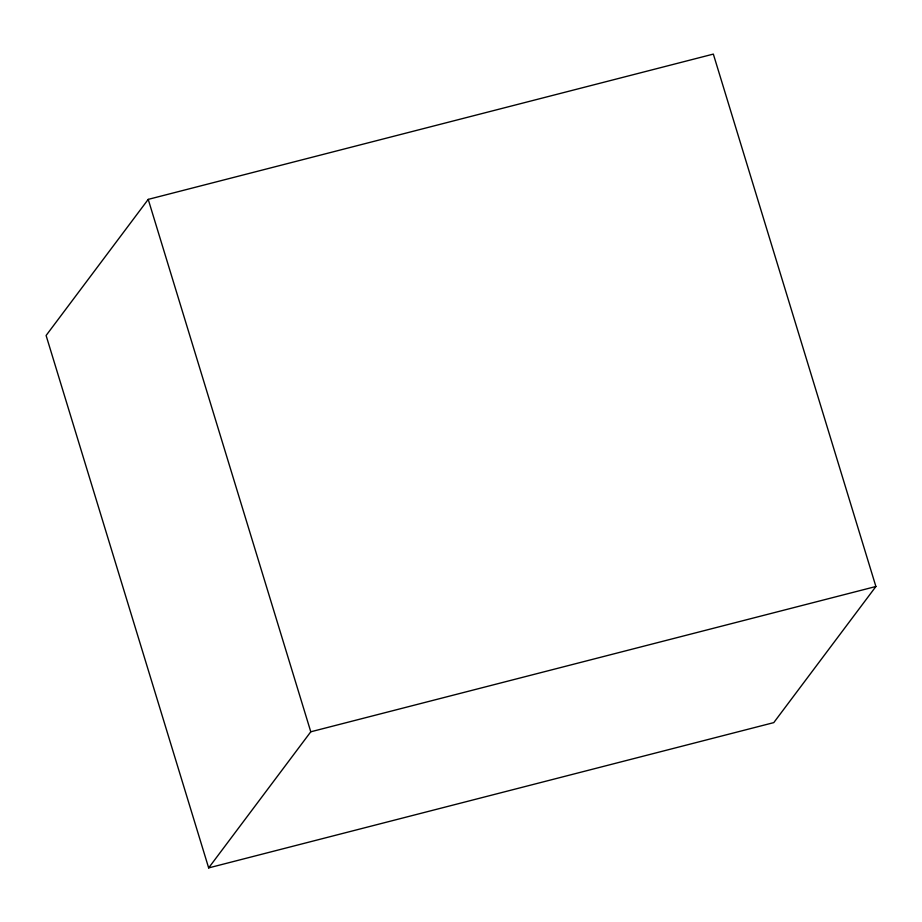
<?xml version="1.0" encoding="UTF-8"?>
<svg xmlns="http://www.w3.org/2000/svg" width="922" height="922" viewBox="0 0 922 922"><rect width="100%" height="100%" fill="white"/><g stroke="black" fill="none" stroke-linecap="round" stroke-linejoin="round"><path stroke-width="1.38" d="M148.223 199.383L46.1 335.493L208.66 867.902L773.777 722.618L875.9 586.507L713.34 54.098L148.223 199.383L310.783 731.791L208.66 867.902M310.783 731.791L875.9 586.507"/></g></svg>
